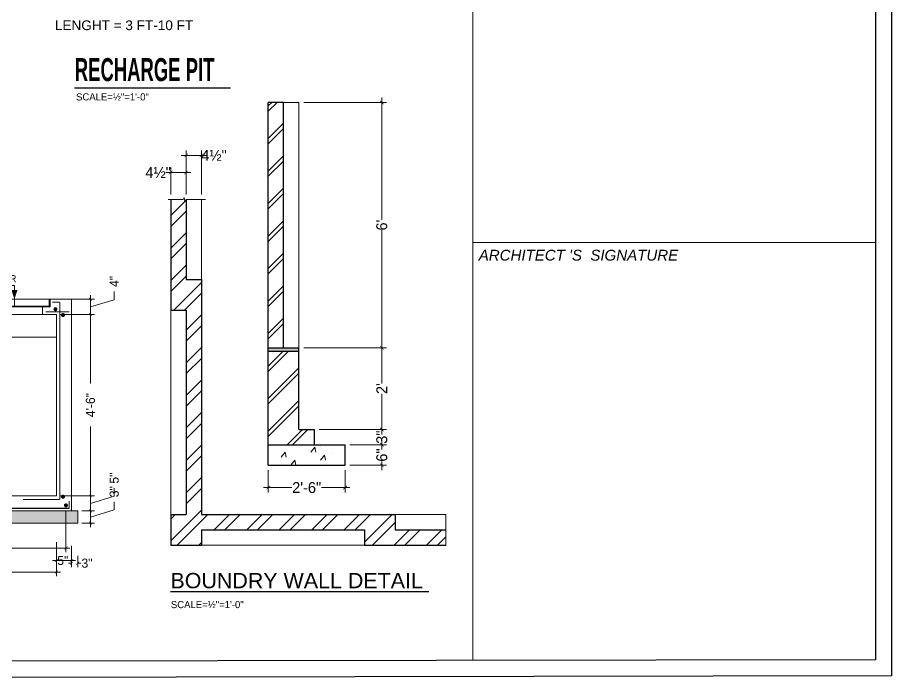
# Model space of a CAD drawing. Header units: inches. Extents: x -139043 to 10134, y -60114 to -24856.
# Drawn here: x -6605 to -5956, y -27803 to -27310 of the extents above; entities that cross this region are included whole.
import ezdxf

# ---------------------------------------------------------------- set-up
doc = ezdxf.new("R2010")
doc.units = ezdxf.units.IN
doc.header["$MEASUREMENT"] = 0
doc.header["$PDMODE"] = 34
doc.layers.get('Defpoints').update_dxf_attribs({"color": 183})
for name, color, linetype, lineweight in [('demention', 1, 'Continuous', 5), ('dimension', 8, 'Continuous', 20), ('Doors', 170, 'Continuous', 20), ('gwr', 255, 'Continuous', 13), ('HATCH', 8, 'Continuous', 5), ('wall', 1, 'Continuous', 30)]:
    doc.layers.add(name, color=color, linetype=linetype, lineweight=lineweight)
doc.layers.add('GASS', color=7, linetype='Continuous', true_color=0x00f000)
doc.layers.add('TEXT', color=2, linetype='Continuous')
doc.styles.add('ROMANTIC', font='arial.ttf', dxfattribs={"width": 0.75, "height": 12})
doc.styles.add('ROMANTICBOLD', font='romb____.pfb')
doc.styles.add('STYLE2', font='arial.ttf')
doc.styles.add('style4', font='romans.shx')
doc.dimstyles.new('1-2', dxfattribs={"dimtxt": 9, "dimasz": 3, "dimexe": 4, "dimexo": 4, "dimgap": 4, "dimtad": 0, "dimdec": 1, "dimzin": 0, "dimdsep": 46, "dimlunit": 4, "dimtxsty": 'Standard', "dimblk": 'ARCHTICK', "dimcen": 4, "dimdle": 4, "dimclrd": 1, "dimclre": 1, "dimclrt": 3, "dimadec": 0, "dimazin": 0, "dimtfac": 1, "dimtdec": 1, "dimtofl": 0, "dimtmove": 1, "dimatfit": 3, "dimldrblk": 'ARCHTICK', "dimfxl": 4, "dimtolj": 1, "dimtzin": 0, "dimarcsym": 0})

# ---------------------------------------------------------------- blocks, each defined once
blk = doc.blocks.new('_ArchTick')
at = {"color": 0, "linetype": 'ByBlock', "const_width": 0.15}
blk.add_lwpolyline([(-0.5, -0.5), (0.5, 0.5)], dxfattribs=at)
blk = doc.blocks.new('*D165')
at = {"layer": 'Defpoints', "color": 0}
for p in [(-17979.08, -27753.09), (-17966.4, -27753.09), (-17979.08, -27765.09)]:
    blk.add_point(p, dxfattribs=at)
at = {"layer": 'dimension', "color": 1, "lineweight": -2}
for p, q in [((-17966.4, -27769.09), (-17966.4, -27749.09)), ((-17942.9, -27752.04), (-17942.9, -27744.04)), ((-17975.08, -27753.09), (-17962.4, -27753.09)), ((-17966.4, -27759.09), (-17942.9, -27752.04)), ((-17975.08, -27765.09), (-17962.4, -27765.09))]:
    blk.add_line(p, q, dxfattribs=at)
at = {"layer": 'dimension', "color": 1, "lineweight": -2, "xscale": 3, "yscale": 3, "zscale": 3}
for p, rotation in [((-17966.4, -27753.09), 90), ((-17966.4, -27765.09), 270)]:
    blk.add_blockref('_ArchTick', p, dxfattribs=dict(at, rotation=rotation))
at = {"layer": 'dimension', "color": 3, "insert": (-17942.9, -27734.04), "char_height": 9, "attachment_point": 5, "rotation": 90}
blk.add_mtext('\\A1;3"', dxfattribs=at)
blk = doc.blocks.new('*D166')
at = {"layer": 'Defpoints', "color": 0}
for p in [(-18000.08, -27558.35), (-17966.4, -27558.35), (-17983.11, -27738.09)]:
    blk.add_point(p, dxfattribs=at)
at = {"layer": 'dimension', "color": 1, "lineweight": -2}
for p, q in [((-17996.08, -27558.35), (-17962.4, -27558.35)), ((-17966.4, -27554.35), (-17966.4, -27626.97)), ((-17966.4, -27742.09), (-17966.4, -27669.47)), ((-17979.11, -27738.09), (-17962.4, -27738.09))]:
    blk.add_line(p, q, dxfattribs=at)
at = {"layer": 'dimension', "color": 1, "lineweight": -2, "xscale": 3, "yscale": 3, "zscale": 3}
for p, rotation in [((-17966.4, -27558.35), 90), ((-17966.4, -27738.09), 270)]:
    blk.add_blockref('_ArchTick', p, dxfattribs=dict(at, rotation=rotation))
at = {"layer": 'dimension', "color": 3, "insert": (-17966.4, -27648.22), "char_height": 9, "attachment_point": 5, "rotation": 90}
blk.add_mtext('\\A1;4\'-6"', dxfattribs=at)
blk = doc.blocks.new('*D167')
at = {"layer": 'Defpoints', "color": 0}
for p in [(-17985.08, -27783.54), (-17979.08, -27793.64), (-17979.08, -27804.86)]:
    blk.add_point(p, dxfattribs=at)
at = {"layer": 'dimension', "color": 1, "lineweight": -2}
for p, q in [((-17985.08, -27787.54), (-17985.08, -27808.86)), ((-17979.08, -27797.64), (-17979.08, -27808.86)), ((-17985.08, -27804.86), (-17988.08, -27804.86)), ((-17979.08, -27804.86), (-17976.08, -27804.86))]:
    blk.add_line(p, q, dxfattribs=at)
at = {"layer": 'dimension', "color": 1, "lineweight": -2, "xscale": 3, "yscale": 3, "zscale": 3}
blk.add_blockref('_ArchTick', (-17985.08, -27804.86), dxfattribs=at)
at = {"layer": 'dimension', "color": 1, "lineweight": -2, "xscale": 3, "yscale": 3, "zscale": 3, "rotation": 180}
blk.add_blockref('_ArchTick', (-17979.08, -27804.86), dxfattribs=at)
at = {"layer": 'dimension', "color": 3, "insert": (-17969.82, -27804.86), "char_height": 9, "attachment_point": 5}
blk.add_mtext('\\A1;3"', dxfattribs=at)
blk = doc.blocks.new('*D168')
at = {"layer": 'Defpoints', "color": 0}
for p in [(-18000.08, -27779.95), (-17985.08, -27783.54), (-17985.08, -27802.17)]:
    blk.add_point(p, dxfattribs=at)
at = {"layer": 'dimension', "color": 1, "lineweight": -2}
for p, q in [((-18000.08, -27783.95), (-18000.08, -27806.17)), ((-17985.08, -27787.54), (-17985.08, -27806.17)), ((-18004.08, -27802.17), (-17981.08, -27802.17))]:
    blk.add_line(p, q, dxfattribs=at)
at = {"layer": 'dimension', "color": 1, "lineweight": -2, "xscale": 3, "yscale": 3, "zscale": 3, "rotation": 180}
blk.add_blockref('_ArchTick', (-18000.08, -27802.17), dxfattribs=at)
at = {"layer": 'dimension', "color": 1, "lineweight": -2, "xscale": 3, "yscale": 3, "zscale": 3}
blk.add_blockref('_ArchTick', (-17985.08, -27802.17), dxfattribs=at)
at = {"layer": 'dimension', "color": 3, "insert": (-17993.79, -27802.17), "char_height": 9, "attachment_point": 5}
blk.add_mtext('\\A1;5"', dxfattribs=at)
blk = doc.blocks.new('*D169')
at = {"layer": 'Defpoints', "color": 0}
for p in [(-18000.08, -27738.09), (-17966.4, -27738.09), (-17972.61, -27753.09)]:
    blk.add_point(p, dxfattribs=at)
at = {"layer": 'dimension', "color": 1, "lineweight": -2}
for p, q in [((-17966.4, -27757.09), (-17966.4, -27734.09)), ((-17942.9, -27738.54), (-17942.9, -27730.54)), ((-17996.08, -27738.09), (-17962.4, -27738.09)), ((-17966.4, -27745.59), (-17942.9, -27738.54)), ((-17968.61, -27753.09), (-17962.4, -27753.09))]:
    blk.add_line(p, q, dxfattribs=at)
at = {"layer": 'dimension', "color": 1, "lineweight": -2, "xscale": 3, "yscale": 3, "zscale": 3}
for p, rotation in [((-17966.4, -27738.09), 90), ((-17966.4, -27753.09), 270)]:
    blk.add_blockref('_ArchTick', p, dxfattribs=dict(at, rotation=rotation))
at = {"layer": 'dimension', "color": 3, "insert": (-17942.9, -27720.54), "char_height": 9, "attachment_point": 5, "rotation": 90}
blk.add_mtext('\\A1;5"', dxfattribs=at)
blk = doc.blocks.new('*D170')
at = {"layer": 'Defpoints', "color": 0}
for p in [(-17995.12, -27543.35), (-17966.4, -27543.35), (-18000.02, -27558.35)]:
    blk.add_point(p, dxfattribs=at)
at = {"layer": 'dimension', "color": 1, "lineweight": -2}
for p, q in [((-17991.12, -27543.35), (-17962.4, -27543.35)), ((-17966.4, -27562.35), (-17966.4, -27539.35)), ((-17966.4, -27550.85), (-17942.9, -27543.8)), ((-17942.9, -27543.8), (-17942.9, -27535.8)), ((-17996.02, -27558.35), (-17962.4, -27558.35))]:
    blk.add_line(p, q, dxfattribs=at)
at = {"layer": 'dimension', "color": 1, "lineweight": -2, "xscale": 3, "yscale": 3, "zscale": 3}
for p, rotation in [((-17966.4, -27543.35), 90), ((-17966.4, -27558.35), 270)]:
    blk.add_blockref('_ArchTick', p, dxfattribs=dict(at, rotation=rotation))
at = {"layer": 'dimension', "color": 3, "insert": (-17942.9, -27525.8), "char_height": 9, "attachment_point": 5, "rotation": 90}
blk.add_mtext('\\A1;4"', dxfattribs=at)
blk = doc.blocks.new('*D171')
at = {"layer": 'Defpoints', "color": 0}
for p in [(-18255.08, -27783.54), (-18261.08, -27793.64), (-18261.08, -27804.86)]:
    blk.add_point(p, dxfattribs=at)
at = {"layer": 'dimension', "color": 1, "lineweight": -2}
for p, q in [((-18255.08, -27787.54), (-18255.08, -27808.86)), ((-18261.08, -27797.64), (-18261.08, -27808.86)), ((-18261.08, -27804.86), (-18264.08, -27804.86)), ((-18255.08, -27804.86), (-18252.08, -27804.86))]:
    blk.add_line(p, q, dxfattribs=at)
at = {"layer": 'dimension', "color": 1, "lineweight": -2, "xscale": 3, "yscale": 3, "zscale": 3}
blk.add_blockref('_ArchTick', (-18261.08, -27804.86), dxfattribs=at)
at = {"layer": 'dimension', "color": 1, "lineweight": -2, "xscale": 3, "yscale": 3, "zscale": 3, "rotation": 180}
blk.add_blockref('_ArchTick', (-18255.08, -27804.86), dxfattribs=at)
at = {"layer": 'dimension', "color": 3, "insert": (-18270.34, -27804.86), "char_height": 9, "attachment_point": 5}
blk.add_mtext('\\A1;3"', dxfattribs=at)
blk = doc.blocks.new('*D172')
at = {"layer": 'Defpoints', "color": 0}
for p in [(-18255.08, -27783.54), (-18240.08, -27779.95), (-18255.08, -27802.17)]:
    blk.add_point(p, dxfattribs=at)
at = {"layer": 'dimension', "color": 1, "lineweight": -2}
for p, q in [((-18240.08, -27783.95), (-18240.08, -27806.17)), ((-18255.08, -27787.54), (-18255.08, -27806.17)), ((-18236.08, -27802.17), (-18259.08, -27802.17))]:
    blk.add_line(p, q, dxfattribs=at)
at = {"layer": 'dimension', "color": 1, "lineweight": -2, "xscale": 3, "yscale": 3, "zscale": 3, "rotation": 180}
blk.add_blockref('_ArchTick', (-18255.08, -27802.17), dxfattribs=at)
at = {"layer": 'dimension', "color": 1, "lineweight": -2, "xscale": 3, "yscale": 3, "zscale": 3}
blk.add_blockref('_ArchTick', (-18240.08, -27802.17), dxfattribs=at)
at = {"layer": 'dimension', "color": 3, "insert": (-18246.37, -27802.17), "char_height": 9, "attachment_point": 5}
blk.add_mtext('\\A1;5"', dxfattribs=at)
blk = doc.blocks.new('*D173')
at = {"layer": 'Defpoints', "color": 0}
for p in [(-18249.5, -27748.59), (-17990.67, -27748.59), (-17990.67, -27789.99)]:
    blk.add_point(p, dxfattribs=at)
at = {"layer": 'dimension', "color": 1, "lineweight": -2}
for p, q in [((-18249.5, -27752.59), (-18249.5, -27793.99)), ((-17990.67, -27752.59), (-17990.67, -27793.99)), ((-18253.5, -27789.99), (-18189.33, -27789.99)), ((-17986.67, -27789.99), (-18050.83, -27789.99))]:
    blk.add_line(p, q, dxfattribs=at)
at = {"layer": 'dimension', "color": 1, "lineweight": -2, "xscale": 3, "yscale": 3, "zscale": 3, "rotation": 180}
blk.add_blockref('_ArchTick', (-18249.5, -27789.99), dxfattribs=at)
at = {"layer": 'dimension', "color": 1, "lineweight": -2, "xscale": 3, "yscale": 3, "zscale": 3}
blk.add_blockref('_ArchTick', (-17990.67, -27789.99), dxfattribs=at)
at = {"layer": 'dimension', "color": 3, "insert": (-18120.08, -27789.99), "char_height": 9, "attachment_point": 5}
blk.add_mtext("\\A1;#3@5'% BOTH WAY", dxfattribs=at)
blk = doc.blocks.new('*D174')
at = {"layer": 'Defpoints', "color": 0}
for p in [(-18000.08, -27789.99), (-18240.08, -27805.76), (-18240.08, -27813.56)]:
    blk.add_point(p, dxfattribs=at)
at = {"layer": 'dimension', "color": 1, "lineweight": -2}
for p, q in [((-18000.08, -27793.99), (-18000.08, -27817.56)), ((-18240.08, -27809.76), (-18240.08, -27817.56)), ((-18244.08, -27813.56), (-18141.33, -27813.56)), ((-17996.08, -27813.56), (-18098.83, -27813.56))]:
    blk.add_line(p, q, dxfattribs=at)
at = {"layer": 'dimension', "color": 1, "lineweight": -2, "xscale": 3, "yscale": 3, "zscale": 3, "rotation": 180}
blk.add_blockref('_ArchTick', (-18240.08, -27813.56), dxfattribs=at)
at = {"layer": 'dimension', "color": 1, "lineweight": -2, "xscale": 3, "yscale": 3, "zscale": 3}
blk.add_blockref('_ArchTick', (-18000.08, -27813.56), dxfattribs=at)
at = {"layer": 'dimension', "color": 3, "insert": (-18120.08, -27813.56), "char_height": 9, "attachment_point": 5}
blk.add_mtext('\\A1;5\'-6"', dxfattribs=at)
blk = doc.blocks.new('*D216')
at = {"layer": 'Defpoints', "color": 0}
for p in [(-18132.31, -27136.53), (-18069.05, -27136.53), (-18069.05, -27155)]:
    blk.add_point(p, dxfattribs=at)
at = {"layer": 'dimension', "color": 1, "lineweight": -2}
for p, q in [((-18132.31, -27140.53), (-18132.31, -27159)), ((-18069.05, -27140.53), (-18069.05, -27159)), ((-18136.31, -27155), (-18112.81, -27155)), ((-18065.05, -27155), (-18088.55, -27155))]:
    blk.add_line(p, q, dxfattribs=at)
at = {"layer": 'dimension', "color": 1, "lineweight": -2, "xscale": 3, "yscale": 3, "zscale": 3, "rotation": 180}
blk.add_blockref('_ArchTick', (-18132.31, -27155), dxfattribs=at)
at = {"layer": 'dimension', "color": 1, "lineweight": -2, "xscale": 3, "yscale": 3, "zscale": 3}
blk.add_blockref('_ArchTick', (-18069.05, -27155), dxfattribs=at)
at = {"layer": 'dimension', "color": 2, "insert": (-18100.68, -27155), "char_height": 9, "attachment_point": 5}
blk.add_mtext('\\A1;2\'-6"', dxfattribs=at)
blk = doc.blocks.new('*D217')
at = {"layer": 'Defpoints', "color": 0}
for p in [(-18107.01, -27039.53), (-18038.7, -27039.53), (-18094.35, -27107.01)]:
    blk.add_point(p, dxfattribs=at)
at = {"layer": 'dimension', "color": 1, "lineweight": -2}
for p, q in [((-18103.01, -27039.53), (-18034.7, -27039.53)), ((-18038.7, -27035.53), (-18038.7, -27068.96)), ((-18038.7, -27111.01), (-18038.7, -27077.58)), ((-18090.35, -27107.01), (-18034.7, -27107.01))]:
    blk.add_line(p, q, dxfattribs=at)
at = {"layer": 'dimension', "color": 1, "lineweight": -2, "xscale": 3, "yscale": 3, "zscale": 3}
for p, rotation in [((-18038.7, -27039.53), 90), ((-18038.7, -27107.01), 270)]:
    blk.add_blockref('_ArchTick', p, dxfattribs=dict(at, rotation=rotation))
at = {"layer": 'dimension', "color": 2, "insert": (-18038.7, -27073.27), "char_height": 9, "attachment_point": 5, "rotation": 90}
blk.add_mtext("\\A1;2'", dxfattribs=at)
blk = doc.blocks.new('*D218')
at = {"layer": 'Defpoints', "color": 0}
for p in [(-18094.35, -27107.01), (-18038.7, -27107.01), (-18069.05, -27119.66)]:
    blk.add_point(p, dxfattribs=at)
at = {"layer": 'dimension', "color": 1, "lineweight": -2}
for p, q in [((-18038.7, -27103.01), (-18038.7, -27108.07)), ((-18090.35, -27107.01), (-18034.7, -27107.01)), ((-18065.05, -27119.66), (-18034.7, -27119.66)), ((-18038.7, -27123.66), (-18038.7, -27118.6))]:
    blk.add_line(p, q, dxfattribs=at)
at = {"layer": 'dimension', "color": 1, "lineweight": -2, "xscale": 3, "yscale": 3, "zscale": 3}
for p, rotation in [((-18038.7, -27107.01), 90), ((-18038.7, -27119.66), 270)]:
    blk.add_blockref('_ArchTick', p, dxfattribs=dict(at, rotation=rotation))
at = {"layer": 'dimension', "color": 2, "insert": (-18038.7, -27113.34), "char_height": 9, "attachment_point": 5, "rotation": 90}
blk.add_mtext('\\A1;3"', dxfattribs=at)
blk = doc.blocks.new('*D219')
at = {"layer": 'Defpoints', "color": 0}
for p in [(-18069.05, -27119.66), (-18038.7, -27119.66), (-18069.05, -27136.53)]:
    blk.add_point(p, dxfattribs=at)
at = {"layer": 'dimension', "color": 1, "lineweight": -2}
for p, q in [((-18065.05, -27119.66), (-18034.7, -27119.66)), ((-18038.7, -27115.66), (-18038.7, -27122.81)), ((-18038.7, -27140.53), (-18038.7, -27133.39)), ((-18065.05, -27136.53), (-18034.7, -27136.53))]:
    blk.add_line(p, q, dxfattribs=at)
at = {"layer": 'dimension', "color": 1, "lineweight": -2, "xscale": 3, "yscale": 3, "zscale": 3}
for p, rotation in [((-18038.7, -27119.66), 90), ((-18038.7, -27136.53), 270)]:
    blk.add_blockref('_ArchTick', p, dxfattribs=dict(at, rotation=rotation))
at = {"layer": 'dimension', "color": 2, "insert": (-18038.7, -27128.1), "char_height": 9, "attachment_point": 5, "rotation": 90}
blk.add_mtext('\\A1;6"', dxfattribs=at)
blk = doc.blocks.new('*D220')
at = {"layer": 'Defpoints', "color": 0}
for p in [(-18107.01, -26837.1), (-18038.7, -26837.1), (-18107.01, -27039.53)]:
    blk.add_point(p, dxfattribs=at)
at = {"layer": 'dimension', "color": 1, "lineweight": -2}
for p, q in [((-18103.01, -26837.1), (-18034.7, -26837.1)), ((-18038.7, -26833.1), (-18038.7, -26934.06)), ((-18038.7, -27043.53), (-18038.7, -26942.57)), ((-18103.01, -27039.53), (-18034.7, -27039.53))]:
    blk.add_line(p, q, dxfattribs=at)
at = {"layer": 'dimension', "color": 1, "lineweight": -2, "xscale": 3, "yscale": 3, "zscale": 3}
for p, rotation in [((-18038.7, -26837.1), 90), ((-18038.7, -27039.53), 270)]:
    blk.add_blockref('_ArchTick', p, dxfattribs=dict(at, rotation=rotation))
at = {"layer": 'dimension', "color": 2, "insert": (-18038.7, -26938.31), "char_height": 9, "attachment_point": 5, "rotation": 90}
blk.add_mtext("\\A1;6'", dxfattribs=at)
blk = doc.blocks.new('*D221')
at = {"layer": 'Defpoints', "color": 0}
for p in [(-18200.14, -26894.83), (-18212.79, -26917.07), (-18200.14, -26917.07)]:
    blk.add_point(p, dxfattribs=at)
at = {"layer": 'dimension', "color": 1, "lineweight": -2}
for p, q in [((-18216.79, -26894.83), (-18196.14, -26894.83)), ((-18212.79, -26913.07), (-18212.79, -26890.83)), ((-18200.14, -26913.07), (-18200.14, -26890.83))]:
    blk.add_line(p, q, dxfattribs=at)
at = {"layer": 'dimension', "color": 1, "lineweight": -2, "xscale": 3, "yscale": 3, "zscale": 3, "rotation": 180}
blk.add_blockref('_ArchTick', (-18212.79, -26894.83), dxfattribs=at)
at = {"layer": 'dimension', "color": 1, "lineweight": -2, "xscale": 3, "yscale": 3, "zscale": 3}
blk.add_blockref('_ArchTick', (-18200.14, -26894.83), dxfattribs=at)
at = {"layer": 'dimension', "color": 2, "insert": (-18223.18, -26894.83), "char_height": 9, "attachment_point": 5}
blk.add_mtext('\\A1;4½"', dxfattribs=at)
blk = doc.blocks.new('*D222')
at = {"layer": 'Defpoints', "color": 0}
for p in [(-18200.14, -26880.73), (-18200.14, -26917.07), (-18187.49, -26917.07)]:
    blk.add_point(p, dxfattribs=at)
at = {"layer": 'dimension', "color": 1, "lineweight": -2}
for p, q in [((-18183.49, -26880.73), (-18204.14, -26880.73)), ((-18200.14, -26913.07), (-18200.14, -26876.73)), ((-18187.49, -26913.07), (-18187.49, -26876.73))]:
    blk.add_line(p, q, dxfattribs=at)
at = {"layer": 'dimension', "color": 1, "lineweight": -2, "xscale": 3, "yscale": 3, "zscale": 3, "rotation": 180}
blk.add_blockref('_ArchTick', (-18200.14, -26880.73), dxfattribs=at)
at = {"layer": 'dimension', "color": 1, "lineweight": -2, "xscale": 3, "yscale": 3, "zscale": 3}
blk.add_blockref('_ArchTick', (-18187.49, -26880.73), dxfattribs=at)
at = {"layer": 'dimension', "color": 2, "insert": (-18177.1, -26880.73), "char_height": 9, "attachment_point": 5}
blk.add_mtext('\\A1;4½"', dxfattribs=at)
blk = doc.blocks.new('VHFGV')
at = {"layer": 'HATCH'}
h = blk.add_hatch(dxfattribs=at)
h.set_pattern_fill('AR-CONC', color=256, style=0)
h.set_pattern_definition([(50, (-34555.6737, -40963.9937), (7.1726018, -0.6275213), [0.75, -8.25]), (355, (-34555.674, -40963.994), (-1.3875133, 7.5219213), [0.6, -6.6]), (100.4514, (-34555.076, -40964.046), (5.7850938, 6.8943954), [0.637402, -7.011421]), (46.1842, (-34555.674, -40961.994), (10.6724105, -1.65519), [1.125, -12.375]), (96.6356, (-34554.784, -40962.132), (9.346627, 9.7411787), [0.956103, -10.51713]), (351.1842, (-34555.674, -40961.994), (9.3466195, 9.741186), [0.9, -9.9]), (21, (-34554.6737, -40962.4937), (5.9690705, -4.0261889), [0.75, -8.25]), (326, (-34554.674, -40962.494), (2.4331533, 7.2515005), [0.6, -6.6]), (71.4514, (-34554.176, -40962.829), (8.4022263, 3.225305), [0.637402, -7.011421]), (37.5, (-34555.6737, -40963.9937), (0.12159855, 3.32893854), [0, -6.52, 0, -6.7, 0, -6.625]), (7.5, (-34555.6737, -40963.9937), (2.6306954, 3.9441171), [0, -3.82, 0, -6.37, 0, -2.525]), (327.5, (-34557.9037, -40963.9937), (5.33822436, -0.22554872), [0, -2.5, 0, -7.8, 0, -10.35]), (317.5, (-34558.9037, -40963.9937), (5.8318617, 1.0010498), [0, -3.25, 0, -5.18, 0, -7.35])])
h.paths.add_polyline_path([(-17979.08, -27765.09), (-17979.08, -27753.09), (-18261.08, -27753.09), (-18261.08, -27765.09)])
at = {"layer": 'gwr'}
for p, q in [((-18255.08, -27753.09), (-18255.08, -27543.35)), ((-18255.08, -27543.35), (-17985.08, -27543.35)), ((-18076.82, -27550.85), (-18076.82, -27543.35)), ((-18076.06, -27543.35), (-18076.06, -27550.15)), ((-18007.17, -27543.35), (-18007.17, -27550.15)), ((-18006.41, -27550.85), (-18006.41, -27543.35)), ((-17985.08, -27753.09), (-17985.08, -27543.35)), ((-18069.31, -27550.85), (-18076.82, -27550.85)), ((-18076.06, -27550.15), (-18007.17, -27550.15)), ((-18069.31, -27550.85), (-18007.59, -27550.85)), ((-18069.31, -27550.85), (-18069.31, -27558.35)), ((-18013.92, -27558.35), (-18013.92, -27550.85)), ((-18013.92, -27550.85), (-18006.41, -27550.85)), ((-18240.08, -27738.09), (-18240.08, -27558.35)), ((-18240.08, -27558.35), (-18056.82, -27558.35)), ((-18056.82, -27558.35), (-18007.59, -27558.35)), ((-18007.59, -27558.35), (-18000.08, -27558.35)), ((-18000.08, -27738.09), (-18000.08, -27558.35)), ((-18240.08, -27738.09), (-18000.08, -27738.09)), ((-18261.08, -27753.09), (-18261.08, -27765.09)), ((-18261.08, -27765.09), (-18261.08, -27753.09)), ((-18261.08, -27753.09), (-17979.08, -27753.09)), ((-17979.08, -27765.09), (-17979.08, -27753.09)), ((-18261.08, -27765.09), (-17979.08, -27765.09))]:
    blk.add_line(p, q, dxfattribs=at)
blk.add_lwpolyline([(-18240.08, -27580.98), (-18000.08, -27580.98)], dxfattribs=at)
at = {"layer": 'HATCH'}
for p, q in [((-18041.62, -27529.66), (-18091.58, -27529.66)), ((-18041.62, -27550.15), (-18041.62, -27529.66)), ((-18240.08, -27626.86), (-18200.85, -27626.86)), ((-18243.42, -27686.42), (-18204.2, -27686.42))]:
    blk.add_line(p, q, dxfattribs=at)
for points in [[(-18041.62, -27543.35, 0, 6, 0), (-18041.62, -27534.27, 6, 6, 0)], [(-18240.08, -27626.86, 0, 2, 0), (-18227.13, -27626.86, 2, 2, 0)], [(-18243.42, -27686.42, 0, 2, 0), (-18230.48, -27686.42, 2, 2, 0)]]:
    blk.add_lwpolyline(points, format="xyseb", dxfattribs=at)
at = {"layer": 'wall'}
blk.add_line((-18060.84, -27750.21), (-17987.51, -27750.21), dxfattribs=at)
at = {"layer": 'wall', "const_width": 1}
for points in [[(-18243.42, -27546.32), (-18243.42, -27741.74)], [(-18004.29, -27546.32), (-17996.74, -27546.32)], [(-17996.74, -27546.32), (-17996.74, -27741.74)], [(-18252.76, -27555.77), (-18073.14, -27555.77)], [(-18010.62, -27555.77), (-17987.43, -27555.77)], [(-18252.65, -27743.09), (-18252.65, -27750.21)], [(-18243.42, -27741.74), (-18206.81, -27741.74)], [(-17996.74, -27741.74), (-18033.35, -27741.74)], [(-17987.51, -27743.09), (-17987.51, -27750.21)], [(-18252.65, -27750.21), (-17987.51, -27750.21)]]:
    blk.add_lwpolyline(points, dxfattribs=at)
at = {"layer": 'wall', "const_width": 2}
for points in [[(-18002.04, -27553.29, 1), (-18000.04, -27553.29, 1)], [(-17994.56, -27559.08, 1), (-17992.56, -27559.08, 1)], [(-18245.55, -27738.97, -1), (-18247.55, -27738.97, -1)], [(-17994.61, -27738.97, 1), (-17992.61, -27738.97, 1)], [(-18248.5, -27747.59, -1), (-18250.5, -27747.59, -1)], [(-17991.67, -27747.59, 1), (-17989.67, -27747.59, 1)]]:
    blk.add_lwpolyline(points, format="xyb", close=True, dxfattribs=at)
at = {"layer": 'TEXT'}
for s, p in [('2"%%c COVER', (-18091.39, -27526.5)), ('WATER LEVEL', (-18176.52, -27572.98)), ('5" TH R.C.C WALLS ( 1:2:4)', (-18225.52, -27622.16)), ('#3@6"C/C', (-18228.87, -27681.72))]:
    blk.add_text(s, height=7, dxfattribs=at).set_placement(p)
at = {"layer": 'TEXT', "style": 'ROMANTIC'}
blk.add_text('%%UU.G.W.TANK', height=15.6, dxfattribs=at).set_placement((-18266.7, -27840.93))
at = {"layer": 'dimension'}
for base, p1, p2, text, picture, middle in [((-17966.4, -27543.35), (-18000.02, -27558.35), (-17995.12, -27543.35), '4"', '*D170', (-17942.9, -27531.8)), ((-17966.4, -27558.35), (-17983.11, -27738.09), (-18000.08, -27558.35), '4\'-6"', '*D166', (-17966.4, -27648.22)), ((-17966.4, -27738.09), (-17972.61, -27753.09), (-18000.08, -27738.09), '5"', '*D169', (-17942.9, -27726.54)), ((-17966.4, -27753.09), (-17979.08, -27765.09), (-17979.08, -27753.09), '3"', '*D165', (-17942.9, -27740.04))]:
    dim = blk.add_linear_dim(base=base, p1=p1, p2=p2, angle=90, text=text, dimstyle='1-2', dxfattribs=at)
    dim.commit()
    dim.dimension.update_dxf_attribs({"geometry": picture, "text_midpoint": middle})
for base, p1, p2, text, picture, middle in [((-17990.67, -27789.99), (-18249.5, -27748.59), (-17990.67, -27748.59), "#3@5'% BOTH WAY", '*D173', (-18120.08, -27789.99)), ((-18240.08, -27813.56), (-18000.08, -27789.99), (-18240.08, -27805.76), '5\'-6"', '*D174', (-18120.08, -27813.56))]:
    dim = blk.add_linear_dim(base=base, p1=p1, p2=p2, text=text, dimstyle='1-2', dxfattribs=at)
    dim.commit()
    dim.dimension.update_dxf_attribs({"geometry": picture, "text_midpoint": middle})
for base, p1, p2, text, picture, middle in [((-18261.08, -27804.86), (-18255.08, -27783.54), (-18261.08, -27793.64), '3"', '*D171', (-18270.34, -27804.86)), ((-18255.08, -27802.17), (-18240.08, -27779.95), (-18255.08, -27783.54), '5"', '*D172', (-18246.37, -27802.17)), ((-17985.08, -27802.17), (-18000.08, -27779.95), (-17985.08, -27783.54), '5"', '*D168', (-17993.79, -27802.17)), ((-17979.08, -27804.86), (-17985.08, -27783.54), (-17979.08, -27793.64), '3"', '*D167', (-17969.82, -27804.86))]:
    dim = blk.add_linear_dim(base=base, p1=p1, p2=p2, text=text, dimstyle='1-2', dxfattribs=at)
    dim.commit()
    dim.dimension.update_dxf_attribs({"geometry": picture, "text_midpoint": middle, "dimtype": 128})
blk = doc.blocks.new('VCGVF')
at = {"layer": 'gwr'}
blk.add_hatch(color=256, dxfattribs=at).paths.add_polyline_path([(-18107.01, -27042.34), (-18107.01, -27039.53), (-18132.31, -27039.53), (-18132.31, -27042.34)])
at = {"layer": 'HATCH'}
h = blk.add_hatch(dxfattribs=at)
h.set_pattern_fill('ANSI32', color=256, scale=50.608711, style=0)
h.set_pattern_definition([(45, (-25153.31, -16724.9), (-13.41966, 13.41966), []), (45, (-25144.364, -16724.9), (-13.41966, 13.41966), [])])
h.paths.add_polyline_path([(-18027.74, -27177.22), (-18187.49, -27177.22), (-18187.49, -26983.22), (-18200.14, -26983.22), (-18200.14, -26917.07), (-18201.29, -26919.16), (-18201.77, -26915.38), (-18202.5, -26917.07), (-18212.79, -26917.07), (-18212.79, -27008.52), (-18200.14, -27008.52), (-18200.14, -27177.22), (-18212.79, -27177.22), (-18212.79, -27202.52), (-18187.49, -27202.52), (-18187.49, -27189.87), (-18053.04, -27189.87), (-18053.04, -27202.52), (-17985.93, -27202.52), (-17985.93, -27192.8), (-17987.63, -27192.07), (-17983.85, -27191.59), (-17985.93, -27190.44), (-17985.93, -27189.87), (-18027.74, -27189.87)])
at = {"layer": 'gwr'}
for p, q in [((-18119.66, -26837.1), (-18107.01, -26837.1)), ((-18107.01, -27039.53), (-18107.01, -26837.1)), ((-18202.5, -26917.07), (-18215, -26917.07)), ((-18202.5, -26917.07), (-18201.77, -26915.38)), ((-18201.77, -26915.38), (-18201.29, -26919.16)), ((-18201.29, -26919.16), (-18200.14, -26917.07)), ((-18184, -26917.07), (-18200.14, -26917.07)), ((-18187.49, -26983.22), (-18187.49, -26917.07)), ((-18212.79, -27008.52), (-18212.79, -27177.22)), ((-18027.74, -27177.22), (-17985.93, -27177.22)), ((-17985.93, -27177.22), (-17985.93, -27202.52)), ((-18187.49, -27202.52), (-18053.04, -27202.52))]:
    blk.add_line(p, q, dxfattribs=at)
at = {"layer": 'HATCH'}
for p, q in [((-18132.31, -26839.98), (-18129.42, -26837.1)), ((-18132.31, -26844.36), (-18125.05, -26837.1)), ((-18132.31, -26866.82), (-18119.66, -26854.17)), ((-18132.31, -26871.2), (-18119.66, -26858.55)), ((-18132.31, -26893.66), (-18119.66, -26881.01)), ((-18132.31, -26898.04), (-18119.66, -26885.39)), ((-18132.31, -26920.5), (-18119.66, -26907.85)), ((-18132.31, -26924.88), (-18119.66, -26912.23)), ((-18132.31, -26947.34), (-18119.66, -26934.69)), ((-18132.31, -26951.72), (-18119.66, -26939.06)), ((-18132.31, -26974.18), (-18119.66, -26961.53)), ((-18132.31, -26978.56), (-18119.66, -26965.9)), ((-18132.31, -27001.02), (-18119.66, -26988.37)), ((-18132.31, -27005.4), (-18119.66, -26992.74)), ((-18132.31, -27027.86), (-18119.66, -27015.21)), ((-18132.31, -27032.23), (-18119.66, -27019.58)), ((-18132.31, -27054.7), (-18119.95, -27042.34)), ((-18132.31, -27059.07), (-18115.58, -27042.34)), ((-18132.31, -27081.54), (-18107.01, -27056.23)), ((-18132.31, -27085.91), (-18107.01, -27060.61)), ((-18132.31, -27108.38), (-18107.01, -27083.07)), ((-18132.31, -27112.75), (-18107.01, -27087.45)), ((-18116.76, -27119.66), (-18104.1, -27107.01)), ((-18112.38, -27119.66), (-18099.73, -27107.01)), ((-18121.84, -27120.06), (-18121.84, -27120.06)), ((-18121.76, -27129.85), (-18118.37, -27125.81)), ((-18117.62, -27129.88), (-18118.37, -27125.81)), ((-18099.51, -27124.03), (-18099.51, -27124.03)), ((-18097.3, -27125.7), (-18093.91, -27121.66)), ((-18093.16, -27125.73), (-18093.91, -27121.66)), ((-18091.33, -27126.8), (-18091.33, -27126.8)), ((-18088.98, -27120.99), (-18088.98, -27120.99)), ((-18080.28, -27126.45), (-18080.28, -27126.45)), ((-18115.78, -27130.95), (-18115.78, -27130.95)), ((-18113.83, -27136.5), (-18110.44, -27132.46)), ((-18109.69, -27136.53), (-18110.44, -27132.46)), ((-18089.37, -27132.35), (-18085.99, -27128.31)), ((-18085.23, -27132.38), (-18085.99, -27128.31)), ((-18113.83, -27136.5), (-18113.45, -27136.53))]:
    blk.add_line(p, q, dxfattribs=at)
at = {"layer": 'wall'}
for p, q in [((-18132.31, -27136.53), (-18132.31, -26837.1)), ((-18119.66, -26837.1), (-18132.31, -26837.1)), ((-18119.66, -27039.53), (-18119.66, -26837.1)), ((-18212.79, -26917.07), (-18212.79, -27008.52)), ((-18200.14, -26917.07), (-18200.14, -26983.22)), ((-18200.14, -26983.22), (-18187.49, -26983.22)), ((-18187.49, -26983.22), (-18187.49, -27177.22)), ((-18212.79, -27008.52), (-18200.14, -27008.52)), ((-18200.14, -27008.52), (-18200.14, -27177.22)), ((-18132.31, -27039.53), (-18107.01, -27039.53)), ((-18107.01, -27107.01), (-18107.01, -27039.53)), ((-18132.31, -27042.34), (-18107.01, -27042.34)), ((-18107.01, -27107.01), (-18094.35, -27107.01)), ((-18094.35, -27119.66), (-18094.35, -27107.01)), ((-18132.31, -27119.66), (-18069.05, -27119.66)), ((-18069.05, -27136.53), (-18069.05, -27119.66)), ((-18132.31, -27136.53), (-18069.05, -27136.53)), ((-18212.79, -27177.22), (-18200.14, -27177.22)), ((-18212.79, -27177.22), (-18212.79, -27202.52)), ((-18187.49, -27177.22), (-18027.74, -27177.22)), ((-18027.74, -27177.22), (-18027.74, -27189.87)), ((-18187.49, -27189.87), (-18053.04, -27189.87)), ((-18187.49, -27189.87), (-18187.49, -27202.52)), ((-18053.04, -27189.87), (-18053.04, -27202.52)), ((-18027.74, -27189.87), (-17985.93, -27189.87)), ((-18212.79, -27202.52), (-18187.49, -27202.52)), ((-18053.04, -27202.52), (-17985.93, -27202.52))]:
    blk.add_line(p, q, dxfattribs=at)
at = {"layer": 'TEXT', "style": 'ROMANTIC'}
blk.add_text('%%UBOUNDRY WALL DETAIL ', height=12.6522, dxfattribs=at).set_placement((-18213.02, -27238.07))
at = {"layer": 'dimension'}
for base, p1, p2, text, picture, middle in [((-18038.7, -26837.1), (-18107.01, -27039.53), (-18107.01, -26837.1), "6'", '*D220', (-18038.7, -26938.31)), ((-18038.7, -27039.53), (-18094.35, -27107.01), (-18107.01, -27039.53), "2'", '*D217', (-18038.7, -27073.27)), ((-18038.7, -27107.01), (-18069.05, -27119.66), (-18094.35, -27107.01), '3"', '*D218', (-18038.7, -27113.34)), ((-18038.7, -27119.66), (-18069.05, -27136.53), (-18069.05, -27119.66), '6"', '*D219', (-18038.7, -27128.1))]:
    dim = blk.add_linear_dim(base=base, p1=p1, p2=p2, angle=90, text=text, dimstyle='1-2', dxfattribs=at)
    dim.commit()
    dim.dimension.update_dxf_attribs({"geometry": picture, "text_midpoint": middle})
for base, p1, p2, text, picture, middle in [((-18200.14, -26880.73), (-18187.49, -26917.07), (-18200.14, -26917.07), '4½"', '*D222', (-18177.1, -26880.73)), ((-18200.14, -26894.83), (-18212.79, -26917.07), (-18200.14, -26917.07), '4½"', '*D221', (-18223.18, -26894.83)), ((-18069.05, -27155), (-18132.31, -27136.53), (-18069.05, -27136.53), '2\'-6"', '*D216', (-18100.68, -27155))]:
    dim = blk.add_linear_dim(base=base, p1=p1, p2=p2, text=text, dimstyle='1-2', dxfattribs=at)
    dim.commit()
    dim.dimension.update_dxf_attribs({"geometry": picture, "text_midpoint": middle, "dimtype": 128})

msp = doc.modelspace()

# ---------------------------------------------------------------- linework, layer by layer
at = {"layer": 'Doors', "ltscale": 22.5}
for p, q in [((-6266.678, -27787.081), (-6266.678, -26772.414)), ((-6266.678, -27477.185), (-5967.992, -27477.185))]:
    msp.add_line(p, q, dxfattribs=at)
at = {"layer": 'GASS', "color": 1, "ltscale": 22.5}
for p, q in [((-5955.992, -26126.094), (-5955.992, -27799.081)), ((-5967.992, -26138.304), (-5967.992, -27787.081)), ((-5967.992, -27787.081), (-8458.521, -27791.292)), ((-5955.992, -27799.081), (-8470.521, -27803.292))]:
    msp.add_line(p, q, dxfattribs=at)
at = {"layer": 'TEXT'}
msp.add_line((-6562.398, -27362.269), (-6446.556, -27362.269), dxfattribs=at)

# ---------------------------------------------------------------- block references
at = {"layer": 'demention'}
for name, p, xscale, yscale, zscale in [('VCGVF', (9900.478, -3219.744), 0.9000000000014552, 0.9000000000014552, 0.9), ('VHFGV', (6924.189, -6861.756), 0.75, 0.75, 0.75)]:
    msp.add_blockref(name, p, dxfattribs=dict(at, xscale=xscale, yscale=yscale, zscale=zscale))

# ---------------------------------------------------------------- texts
at = {"layer": 'TEXT', "style": 'STYLE2'}
msp.add_text('LENGHT = 3 FT-10 FT', height=7.20937, dxfattribs=at).set_placement((-6577.021, -27319.361))
at = {"layer": 'TEXT', "style": 'ROMANTICBOLD', "width": 0.6}
msp.add_text('RECHARGE PIT', height=17.08888, dxfattribs=at).set_placement((-6562.226, -27357.231))
at = {"layer": 'TEXT'}
for p in [(-6561.315, -27371.605), (-6490.934, -27748.777)]:
    msp.add_text('SCALE=½"=1\'-0"', height=5.29838, dxfattribs=at).set_placement(p)
at = {"layer": 'wall', "color": 5, "ltscale": 22.5, "insert": (-6262.393, -27482.563), "char_height": 8, "width": 321.15556, "attachment_point": 1, "style": 'style4'}
msp.add_mtext("{\\fArial|b0|i1|c0|p34;ARCHITECT 'S  SIGNATURE}", dxfattribs=at)

doc.saveas('drawing.dxf')
